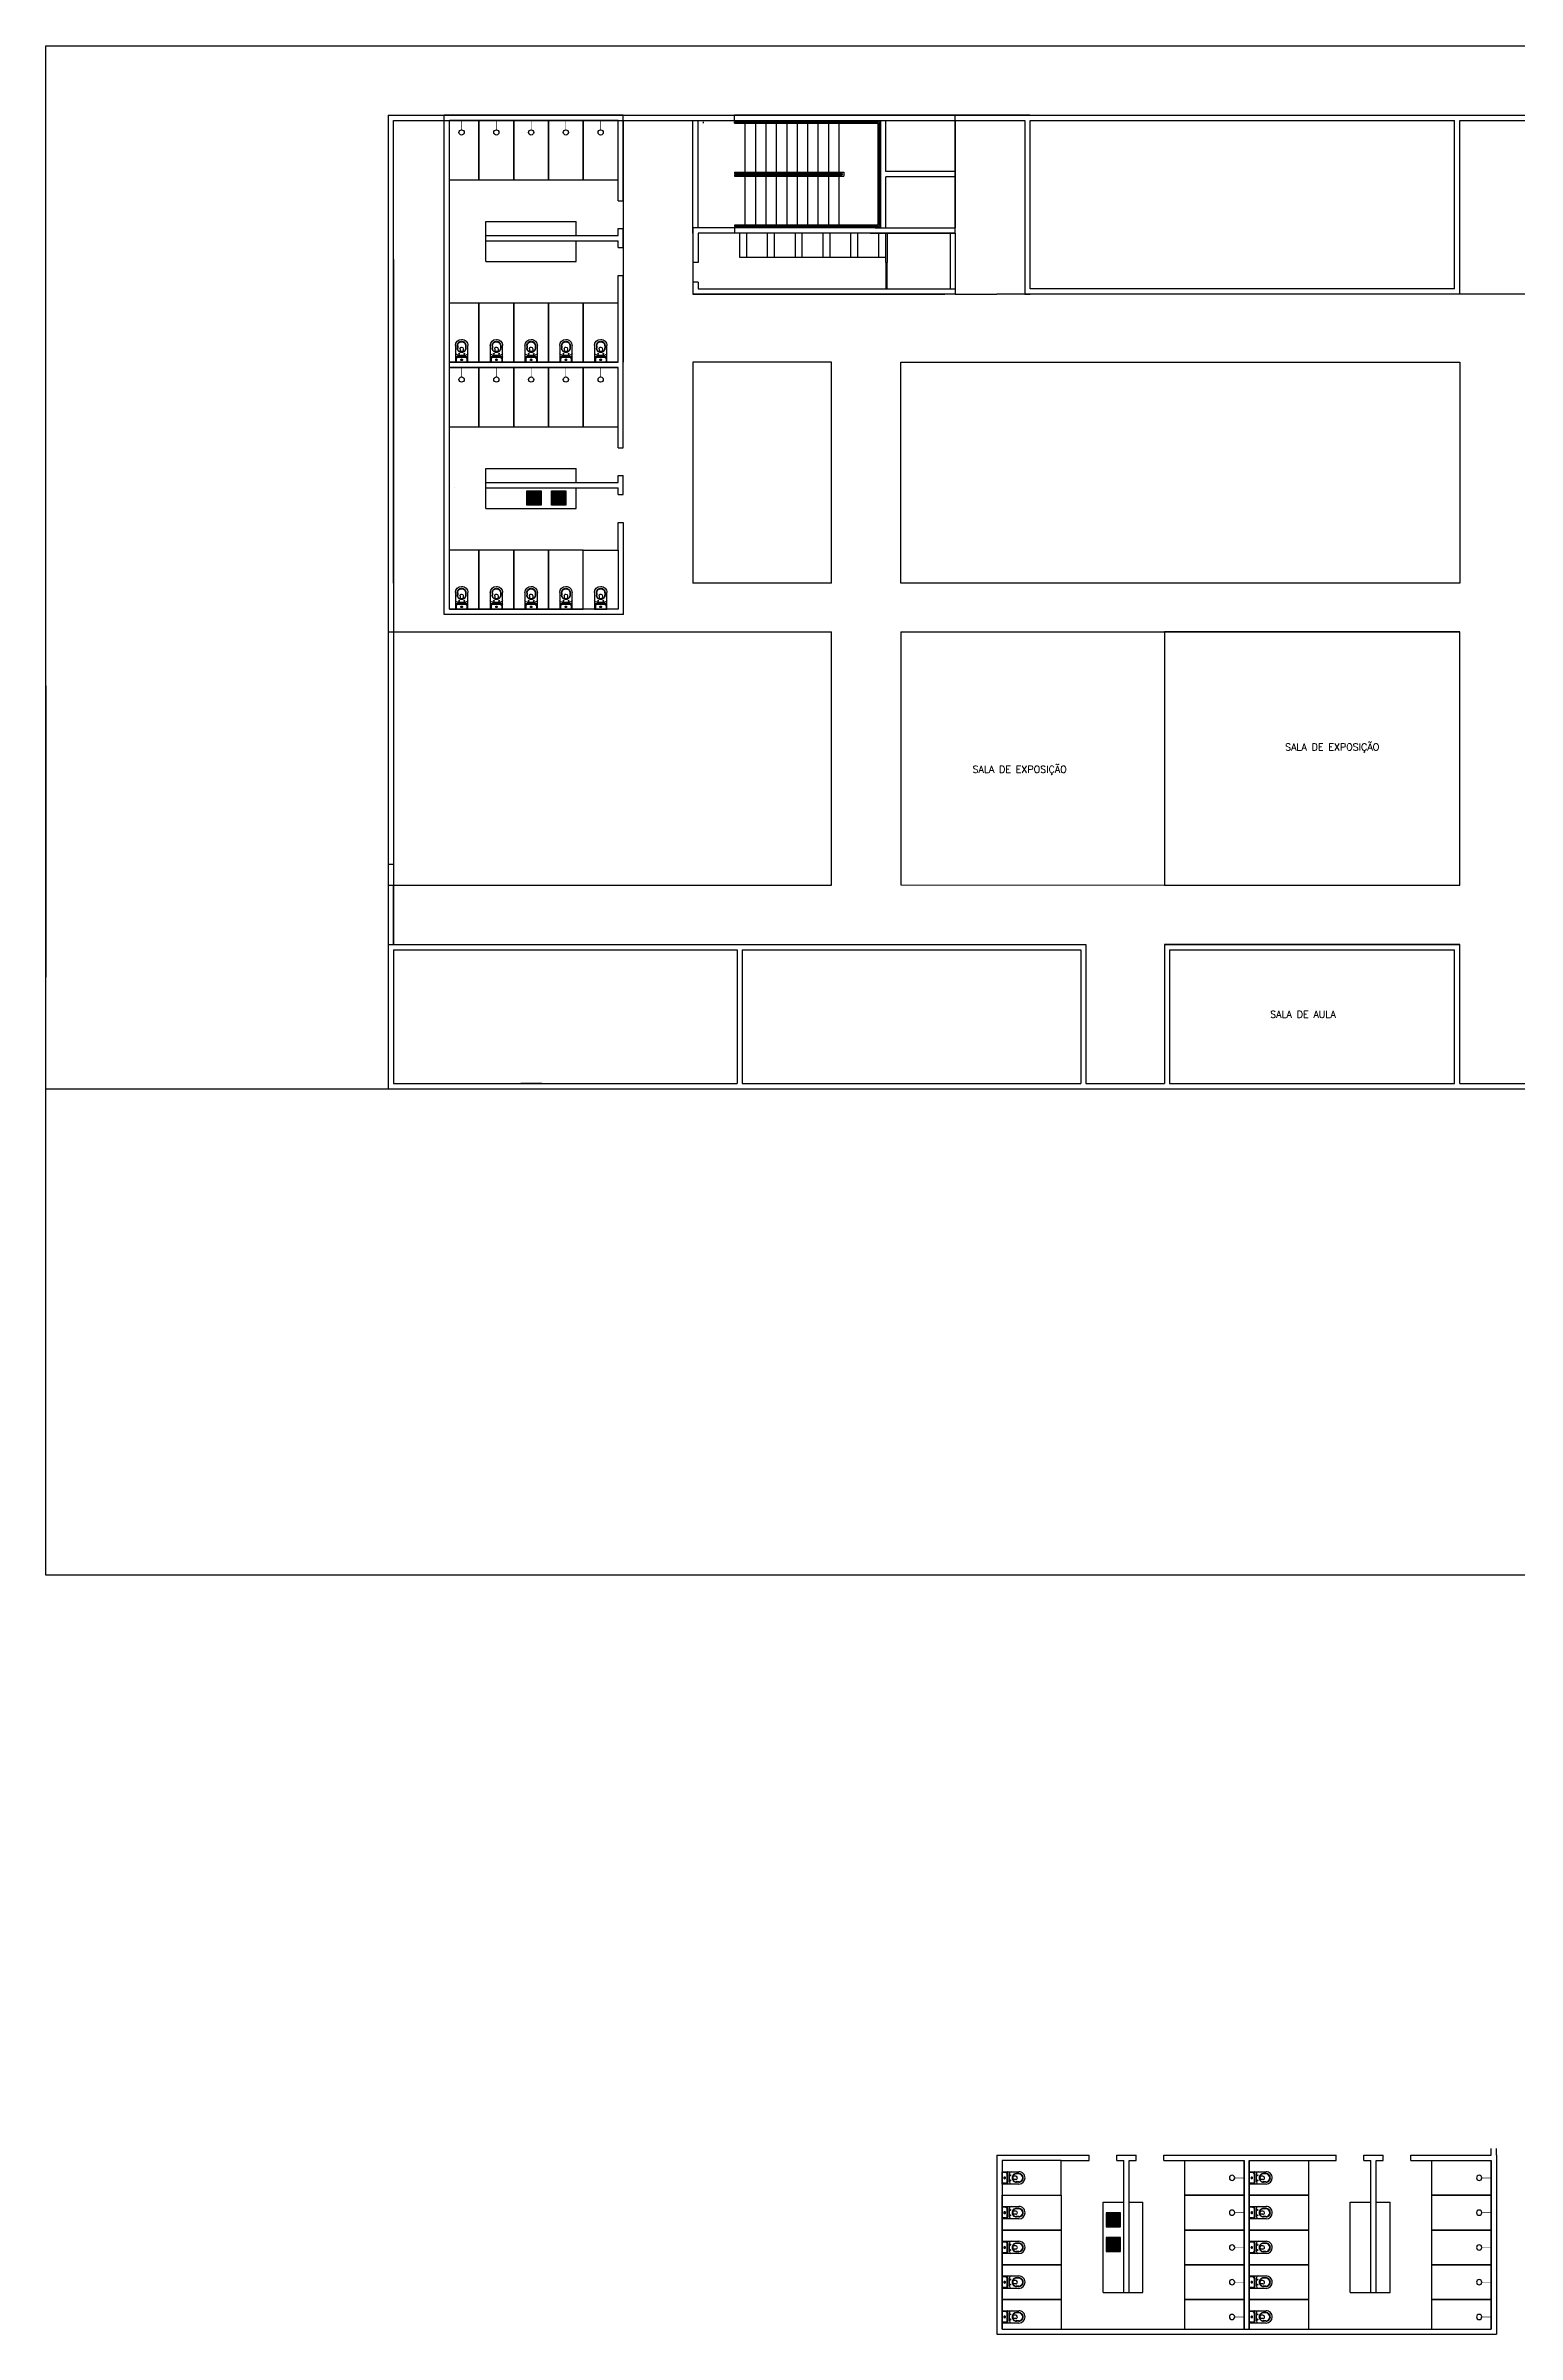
# Model space of a CAD drawing. Header units: inches. Extents: x -55 to 600, y -103 to 167.
# Drawn here: x 267 to 309.3, y -103 to -37.1 of the extents above; entities that cross this region are included whole.
import ezdxf

# ---------------------------------------------------------------- set-up
doc = ezdxf.new("R2010")
doc.units = ezdxf.units.IN
doc.header["$MEASUREMENT"] = 0
doc.linetypes.add('DA0621PE-XREF-02$0$CONTINU', pattern=[0])
for name, color, linetype in [('01', 7, 'Continuous'), ('A-WCCOZ', 252, 'Continuous'), ('AI-Equip san', 1, 'Continuous'), ('AI-Texto amb-tit', 4, 'Continuous'), ('VISTA', 3, 'Continuous')]:
    doc.layers.add(name, color=color, linetype=linetype)
doc.layers.add('AI-Hatch equip san', color=255, linetype='Continuous', lineweight=0)
doc.styles.add('RS100', font='romans.shx', dxfattribs={"height": 0.2})

# ---------------------------------------------------------------- blocks, each defined once
blk = doc.blocks.new('hdd')
at = {"linetype": 'Continuous'}
for p, q in [((76.191, 55.92), (76.672, 55.92)), ((76.672, 55.563), (76.191, 55.563)), ((76.672, 55.92), (76.672, 55.563))]:
    blk.add_line(p, q, dxfattribs=at)
at = {"linetype": 'DA0621PE-XREF-02$0$CONTINU'}
for p, q in [((76.191, 55.866), (76.265, 55.866)), ((76.191, 55.618), (76.265, 55.618)), ((76.196, 55.856), (76.269, 55.856)), ((76.196, 55.627), (76.269, 55.627)), ((76.282, 55.789), (76.358, 55.789)), ((76.282, 55.694), (76.358, 55.694)), ((76.413, 55.816), (76.441, 55.816)), ((76.413, 55.667), (76.441, 55.667)), ((76.428, 55.83), (76.428, 55.802)), ((76.428, 55.681), (76.428, 55.653)), ((76.464, 55.857), (76.464, 55.742)), ((76.464, 55.742), (76.464, 55.626)), ((76.509, 55.9), (76.509, 55.583)), ((76.527, 55.846), (76.527, 55.638)), ((76.576, 55.895), (76.663, 55.895)), ((76.576, 55.588), (76.663, 55.588)), ((76.6, 55.777), (76.6, 55.707))]:
    blk.add_line(p, q, dxfattribs=at)
at = {"linetype": 'Continuous'}
for centre, radius, start, end in [((76.191, 55.742), 0.178, 90, 179.9992), ((76.191, 55.742), 0.178, 179.9992, 270), ((76.282, 55.742), 0.0475, 179.97709, 269.97709), ((76.561, 55.889), 0.0533, 144.18498, 167.64557)]:
    blk.add_arc(centre, radius, start, end, dxfattribs=at)
at = {"linetype": 'DA0621PE-XREF-02$0$CONTINU'}
for centre, radius, start, end in [((76.191, 55.742), 0.124, 89.99992, 180.00284), ((76.191, 55.742), 0.124, 179.98699, 269.98978), ((76.196, 55.742), 0.114, 89.99998, 179.98373), ((76.196, 55.742), 0.114, 180.00595, 269.98975), ((76.282, 55.742), 0.0475, 90.00003, 180.02556), ((76.265, 55.742), 0.124, 359.98382, 90.00002), ((76.265, 55.742), 0.124, 269.9897, 0.0058), ((76.269, 55.742), 0.114, 0.42975, 90.00002), ((76.269, 55.742), 0.114, 269.98967, 359.55992), ((76.23, 55.742), 0.136, 359.9861, 20.50968), ((76.23, 55.742), 0.136, 339.47986, 0.00356), ((76.259, 55.742), 0.124, 359.99253, 0.43191), ((76.259, 55.742), 0.124, 359.56076, 0.00012), ((76.397, 55.628), 0.0677, 287.93979, 358.34331), ((76.428, 55.816), 0.00743, 0, 180), ((76.428, 55.816), 0.00743, 180, 0), ((76.428, 55.667), 0.00743, 0, 180), ((76.428, 55.667), 0.00743, 180, 0), ((76.39, 55.853), 0.0743, 3.48968, 64.33225), ((76.532, 55.584), 0.0227, 182.82181, 246.82275), ((76.576, 55.846), 0.0495, 90, 180), ((76.576, 55.638), 0.0495, 180, 269.9997), ((76.6, 55.742), 0.0238, 359.9922, 179.99754), ((76.6, 55.742), 0.0238, 179.99241, 359.99733), ((76.6, 55.742), 0.0178, 359.98674, 180.00841), ((76.6, 55.742), 0.0178, 179.99515, 0), ((76.663, 55.885), 0.0099, 0, 89.99898), ((76.663, 55.598), 0.0099, 270.00167, 0)]:
    blk.add_arc(centre, radius, start, end, dxfattribs=at)
blk = doc.blocks.new('01Chuv_p')
at = {"const_width": 0.015}
blk.add_lwpolyline([(-0.27, 0), (0, 0)], dxfattribs=at)
blk.add_circle((-0.345, 0), 0.075)
blk = doc.blocks.new('cuba-41x41')
at = {"layer": 'AI-Hatch equip san', "ltscale": 3}
blk.add_hatch(color=256, dxfattribs=at).paths.add_polyline_path([(0.205, 0), (-0.205, 0), (-0.205, -0.41), (0.205, -0.41)])
blk.add_lwpolyline([(0.205, 0), (-0.205, 0), (-0.205, -0.41), (0.205, -0.41)], close=True)
blk.add_lwpolyline([(-0.009, -0.122), (-0.177, -0.122), (-0.177, -0.382), (0.177, -0.382), (0.177, -0.122), (0.009, -0.122)])
blk.add_circle((0, -0.205), 0.0117)
blk.add_arc((0, -0.205), 0.0225, 110.02838, 70.13678)
blk = doc.blocks.new('MistDecaMesaDunaClássica-Pl')
at = {"layer": 'AI-Hatch equip san', "ltscale": 3}
h = blk.add_hatch(color=256, dxfattribs=at)
h.paths.add_polyline_path([(-0.075, 0.022, 0.308864), (-0.106, 0.022), (-0.097, 0.014, -0.231927), (-0.084, 0.014)], flags=17)
h.paths.add_polyline_path([(-0.113, 0.03), (-0.12, 0.023), (-0.098, 0), (-0.12, -0.023), (-0.113, -0.03), (-0.091, -0.007), (-0.068, -0.03), (-0.061, -0.023), (-0.084, 0), (-0.061, 0.023), (-0.068, 0.03), (-0.091, 0.007)])
h.paths.add_polyline_path([(-0.104, 0.007), (-0.113, 0.015, 0.308864), (-0.113, -0.015), (-0.104, -0.007, -0.231927)], flags=17)
h.paths.add_polyline_path([(-0.101, 0.003), (-0.104, 0.007, 0.231927), (-0.104, -0.007), (-0.101, -0.003, -0.155003)], flags=17)
h.paths.add_polyline_path([(-0.101, 0.003, 0.155003), (-0.101, -0.003), (-0.098, 0)], flags=17)
h.paths.add_polyline_path([(-0.087, 0.01, 0.155003), (-0.094, 0.01), (-0.091, 0.007)], flags=17)
h.paths.add_polyline_path([(-0.084, 0.014, 0.231927), (-0.097, 0.014), (-0.094, 0.01, -0.155003), (-0.087, 0.01)], flags=17)
h.paths.add_polyline_path([(-0.08, 0.003), (-0.084, 0), (-0.08, -0.003, 0.155003)], flags=17)
h.paths.add_polyline_path([(-0.077, 0.007), (-0.08, 0.003, -0.155003), (-0.08, -0.003), (-0.077, -0.007, 0.231927)], flags=17)
h.paths.add_polyline_path([(-0.068, 0.015), (-0.077, 0.007, -0.231927), (-0.077, -0.007), (-0.068, -0.015, 0.308864)], flags=17)
h.paths.add_polyline_path([(-0.084, -0.014, -0.231927), (-0.097, -0.014), (-0.106, -0.022, 0.308864), (-0.075, -0.022)], flags=17)
h.paths.add_polyline_path([(-0.087, -0.01, -0.155003), (-0.094, -0.01), (-0.097, -0.014, 0.231927), (-0.084, -0.014)], flags=17)
h.paths.add_polyline_path([(-0.091, -0.007), (-0.094, -0.01, 0.155003), (-0.087, -0.01)], flags=16)
h.paths.add_polyline_path([(0.009, 0, 0.999343), (-0.009, 0), (-0.009, -0.118, 1), (0.009, -0.118)])
h.paths.add_polyline_path([(0.009, -0.013), (0.009, -0.025, 5.787199), (-0.009, -0.025), (-0.009, -0.013, -3.08595)])
h.paths.add_polyline_path([(0.009, -0.006), (0.009, -0.013, 3.08595), (-0.009, -0.013), (-0.009, -0.006, -1.863322)], flags=17)
h.paths.add_polyline_path([(0.009, 0), (0.009, -0.006, 1.863322), (-0.009, -0.006), (-0.009, 0, -0.999343)], flags=16)
h.paths.add_polyline_path([(0.068, 0.03), (0.061, 0.023), (0.084, 0), (0.061, -0.023), (0.068, -0.03), (0.091, -0.007), (0.113, -0.03), (0.12, -0.023), (0.098, 0), (0.12, 0.023), (0.113, 0.03), (0.091, 0.007)])
h.paths.add_polyline_path([(0.106, 0.022, 0.308864), (0.075, 0.022), (0.084, 0.014, -0.231927), (0.097, 0.014)], flags=17)
h.paths.add_polyline_path([(0.097, 0.014, 0.231927), (0.084, 0.014), (0.087, 0.01, -0.155003), (0.094, 0.01)], flags=17)
h.paths.add_polyline_path([(0.094, 0.01, 0.155003), (0.087, 0.01), (0.091, 0.007)], flags=17)
h.paths.add_polyline_path([(0.101, 0.003), (0.098, 0), (0.101, -0.003, 0.155003)], flags=17)
h.paths.add_polyline_path([(0.104, 0.007), (0.101, 0.003, -0.155003), (0.101, -0.003), (0.104, -0.007, 0.231927)], flags=17)
h.paths.add_polyline_path([(0.113, 0.015), (0.104, 0.007, -0.231927), (0.104, -0.007), (0.113, -0.015, 0.308864)], flags=17)
h.paths.add_polyline_path([(0.097, -0.014, -0.231927), (0.084, -0.014), (0.075, -0.022, 0.308864), (0.106, -0.022)], flags=17)
h.paths.add_polyline_path([(0.097, -0.014), (0.094, -0.01, -0.155003), (0.087, -0.01), (0.084, -0.014, 0.231927)], flags=17)
h.paths.add_polyline_path([(0.091, -0.007), (0.087, -0.01, 0.155003), (0.094, -0.01)], flags=17)
h.paths.add_polyline_path([(0.08, 0.003, 0.155003), (0.08, -0.003), (0.084, 0)], flags=17)
h.paths.add_polyline_path([(0.08, 0.003), (0.077, 0.007, 0.231927), (0.077, -0.007), (0.08, -0.003, -0.155003)], flags=17)
h.paths.add_polyline_path([(0.077, 0.007), (0.068, 0.015, 0.308864), (0.068, -0.015), (0.077, -0.007, -0.231927)], flags=17)
for points in [[(-0.091, 0.007), (-0.113, 0.03), (-0.12, 0.023), (-0.098, 0), (-0.12, -0.023), (-0.113, -0.03), (-0.091, -0.007), (-0.068, -0.03), (-0.061, -0.023), (-0.084, 0), (-0.061, 0.023), (-0.068, 0.03)], [(0.091, 0.007), (0.113, 0.03), (0.12, 0.023), (0.098, 0), (0.12, -0.023), (0.113, -0.03), (0.091, -0.007), (0.068, -0.03), (0.061, -0.023), (0.084, 0), (0.061, 0.023), (0.068, 0.03)]]:
    blk.add_lwpolyline(points, close=True)
blk.add_lwpolyline([(-0.009, -0.118, 1), (0.009, -0.118), (0.009, 0, 0.999343), (-0.009, 0)], format="xyb", close=True)
for centre, radius, start, end in [((-0.091, 0), 0.027, 145.67193, 214.32807), ((-0.091, 0), 0.027, 55.67193, 124.32807), ((-0.091, 0), 0.0154, 153.88481, 206.11519), ((-0.091, 0), 0.0109, 162.37823, 197.62177), ((-0.091, 0), 0.0154, 63.88481, 116.11519), ((-0.091, 0), 0.0109, 72.37823, 107.62177), ((-0.091, 0), 0.0109, 342.37823, 17.62177), ((-0.091, 0), 0.0154, 333.88481, 26.11519), ((-0.091, 0), 0.027, 325.67193, 34.32807), ((0, 0), 0.027, 289.60724, 250.39274), ((0, 0), 0.0154, 305.90974, 234.09022), ((0, 0), 0.0109, 326.44272, 213.55721), ((0.091, 0), 0.027, 145.67193, 214.32807), ((0.091, 0), 0.027, 55.67193, 124.32807), ((0.091, 0), 0.0154, 153.88481, 206.11519), ((0.091, 0), 0.0109, 162.37823, 197.62177), ((0.091, 0), 0.0154, 63.88481, 116.11519), ((0.091, 0), 0.0109, 72.37823, 107.62177), ((0.091, 0), 0.0109, 342.37823, 17.62177), ((0.091, 0), 0.0154, 333.88481, 26.11519), ((0.091, 0), 0.027, 325.67193, 34.32807), ((-0.091, 0), 0.027, 235.67193, 304.32807), ((-0.091, 0), 0.0154, 243.88481, 296.11519), ((-0.091, 0), 0.0109, 252.37823, 287.62177), ((0.091, 0), 0.027, 235.67193, 304.32807), ((0.091, 0), 0.0154, 243.88481, 296.11519), ((0.091, 0), 0.0109, 252.37823, 287.62177)]:
    blk.add_arc(centre, radius, start, end)
blk = doc.blocks.new('fdsafs')
for p, q in [((261.985, -43.811), (256.838, -43.811)), ((256.987, -43.961), (261.835, -43.961)), ((261.835, -43.961), (256.987, -43.961)), ((256.988, -43.961), (261.835, -43.961)), ((261.985, -46.269), (261.985, -43.811)), ((261.835, -46.269), (261.835, -44.442)), ((256.987, -45.669), (261.835, -45.669)), ((261.835, -46.269), (261.985, -46.269)), ((258.035, -47.419), (258.035, -46.869)), ((258.035, -46.869), (260.635, -46.869)), ((258.035, -47.269), (261.835, -47.269)), ((260.635, -47.269), (260.635, -46.869)), ((261.835, -47.269), (261.835, -47.069)), ((261.835, -47.269), (261.835, -47.069)), ((261.835, -47.069), (261.985, -47.069)), ((261.985, -47.619), (261.985, -47.069)), ((258.035, -47.419), (261.835, -47.419)), ((258.035, -48.019), (258.035, -47.419)), ((258.035, -48.019), (260.635, -48.019)), ((260.635, -48.019), (260.635, -47.419)), ((261.835, -47.619), (261.835, -47.419)), ((261.835, -47.619), (261.835, -47.419)), ((261.835, -47.619), (261.985, -47.619)), ((261.835, -50.919), (261.835, -48.419)), ((261.835, -49.219), (261.835, -48.419)), ((261.835, -48.419), (261.985, -48.419)), ((261.985, -51.069), (261.985, -48.419)), ((256.987, -50.919), (261.835, -50.919)), ((256.987, -50.919), (260.835, -50.919)), ((256.987, -50.919), (261.835, -50.919)), ((261.835, -50.919), (256.987, -50.919)), ((256.987, -51.069), (261.835, -51.069)), ((261.835, -51.069), (256.987, -51.069)), ((261.835, -53.376), (261.835, -51.069)), ((261.985, -53.376), (261.985, -50.919)), ((261.835, -53.376), (261.835, -51.55)), ((261.836, -51.805), (261.836, -51.805)), ((261.836, -51.805), (261.836, -51.805)), ((256.988, -52.776), (261.835, -52.776)), ((258.035, -54.526), (258.035, -53.976)), ((258.035, -53.976), (260.635, -53.976)), ((260.635, -54.376), (260.635, -53.976)), ((261.835, -53.376), (261.985, -53.376)), ((258.035, -54.376), (261.835, -54.376)), ((258.035, -54.526), (261.835, -54.526)), ((258.035, -55.126), (258.035, -54.526)), ((260.635, -55.126), (260.635, -54.526)), ((261.835, -54.376), (261.835, -54.176)), ((261.835, -54.376), (261.835, -54.176)), ((261.835, -54.176), (261.985, -54.176)), ((261.835, -54.726), (261.835, -54.526)), ((261.835, -54.726), (261.835, -54.526)), ((261.985, -54.726), (261.985, -54.176)), ((258.035, -55.126), (260.635, -55.126)), ((261.835, -54.726), (261.985, -54.726)), ((261.835, -56.326), (261.835, -55.526)), ((261.835, -55.526), (261.985, -55.526)), ((261.988, -58.176), (261.988, -55.526)), ((260.835, -56.326), (261.835, -56.326)), ((261.835, -56.326), (261.835, -58.026)), ((261.988, -58.176), (256.838, -58.176)), ((256.987, -58.026), (260.835, -58.026)), ((261.835, -58.026), (256.987, -58.026))]:
    blk.add_line(p, q)
at = {"color": 0}
blk.add_line((257.136, -54.526), (257.136, -54.532), dxfattribs=at)
for points in [[(256.838, -58.176), (256.838, -43.811)], [(256.987, -45.669), (257.835, -45.669), (257.835, -43.961), (256.987, -43.961)], [(256.988, -58.026), (256.988, -43.961)], [(257.835, -45.669), (258.835, -45.669), (258.835, -43.961), (257.835, -43.961), (257.835, -45.669)], [(258.835, -45.669), (259.835, -45.669), (259.835, -43.961), (258.835, -43.961), (258.835, -45.669)], [(259.835, -45.669), (260.835, -45.669), (260.835, -43.961), (259.835, -43.961), (259.835, -45.669)], [(260.835, -45.669), (261.835, -45.669), (261.835, -43.961), (260.835, -43.961), (260.835, -45.669)], [(261.985, -53.376), (261.985, -48.419)], [(256.987, -50.919), (257.835, -50.919), (257.835, -49.219), (256.987, -49.219)], [(257.835, -50.919), (258.835, -50.919), (258.835, -49.219), (257.835, -49.219), (257.835, -50.919)], [(258.835, -50.919), (259.835, -50.919), (259.835, -49.219), (258.835, -49.219), (258.835, -50.919)], [(259.835, -50.919), (260.835, -50.919), (260.835, -49.219), (259.835, -49.219), (259.835, -50.919)], [(260.835, -50.919), (261.835, -50.919), (261.835, -49.219), (260.835, -49.219), (260.835, -50.919)], [(256.988, -52.776), (257.835, -52.776), (257.835, -51.069), (256.987, -51.069)], [(257.835, -52.776), (258.835, -52.776), (258.835, -51.069), (257.835, -51.069), (257.835, -52.776)], [(258.835, -52.776), (259.835, -52.776), (259.835, -51.069), (258.835, -51.069), (258.835, -52.776)], [(259.835, -52.776), (260.835, -52.776), (260.835, -51.069), (259.835, -51.069), (259.835, -52.776)], [(260.835, -52.776), (261.835, -52.776), (261.835, -51.069), (260.835, -51.069), (260.835, -52.776)], [(256.987, -58.026), (257.835, -58.026), (257.835, -56.326), (256.987, -56.326)], [(257.835, -58.026), (258.835, -58.026), (258.835, -56.326), (257.835, -56.326), (257.835, -58.026)], [(258.835, -58.026), (259.835, -58.026), (259.835, -56.326), (258.835, -56.326), (258.835, -58.026)], [(259.835, -58.026), (260.835, -58.026), (260.835, -56.326), (259.835, -56.326), (259.835, -58.026)]]:
    blk.add_lwpolyline(points)
at = {"layer": '01', "lineweight": 0}
for p, q in [((256.838, -54.376), (256.838, -56.326)), ((256.988, -54.526), (256.988, -56.176))]:
    blk.add_line(p, q, dxfattribs=at)
at = {"xscale": -1, "rotation": 90}
for p in [(313.078, 25.754), (314.078, 25.754), (315.078, 25.754), (316.078, 25.754), (317.078, 25.754), (313.078, 18.646), (314.078, 18.646), (315.078, 18.646), (316.078, 18.646), (317.078, 18.646)]:
    blk.add_blockref('hdd', p, dxfattribs=at)
at = {"layer": 'A-WCCOZ', "extrusion": (0, 0, -1), "xscale": -1, "zscale": -1, "rotation": 270}
for p in [(-257.335, -43.961), (-258.335, -43.961), (-259.335, -43.961), (-260.335, -43.961), (-261.335, -43.961), (-257.335, -51.069), (-258.335, -51.069), (-259.335, -51.069), (-260.335, -51.069), (-261.335, -51.069)]:
    blk.add_blockref('01Chuv_p', p, dxfattribs=at)
at = {"layer": 'AI-Equip san', "xscale": -1}
for p in [(259.42, -54.621), (260.13, -54.621)]:
    blk.add_blockref('cuba-41x41', p, dxfattribs=at)
at = {"layer": 'AI-Equip san'}
for p in [(259.42, -54.688), (260.13, -54.688)]:
    blk.add_blockref('MistDecaMesaDunaClássica-Pl', p, dxfattribs=at)
blk = doc.blocks.new('gdfsf')
for p, q in [((250.75, 16.181), (250.75, 16.141)), ((258, 16.371), (251.65, 16.371)), ((251.65, 16.221), (251.65, 16.371)), ((251.65, 16.221), (255.85, 16.221)), ((251.65, 16.181), (255.81, 16.181)), ((251.65, 16.141), (251.65, 16.181)), ((251.65, 16.141), (255.77, 16.141)), ((255.85, 13.131), (255.85, 16.221)), ((256, 14.751), (256, 16.221)), ((258, 12.981), (258, 16.371)), ((258, 16.221), (258, 13.131)), ((251.65, 14.736), (254.79, 14.736)), ((251.65, 14.736), (251.65, 14.696)), ((251.65, 14.696), (254.75, 14.696)), ((251.65, 14.656), (254.75, 14.656)), ((251.65, 14.656), (251.65, 14.616)), ((251.65, 14.616), (254.79, 14.616)), ((252.25, 14.696), (252.25, 14.656)), ((258, 14.751), (256, 14.751)), ((256, 13.131), (256, 14.601)), ((258, 14.601), (256, 14.601)), ((255.77, 13.211), (251.65, 13.211)), ((251.65, 13.211), (251.65, 13.171)), ((255.81, 13.171), (251.65, 13.171)), ((255.85, 13.131), (251.65, 13.131)), ((251.65, 13.131), (251.65, 13.027)), ((251.65, 13.027), (251.65, 12.981)), ((255.85, 12.981), (251.65, 12.981)), ((255.85, 12.981), (258, 12.981)), ((256, 13.131), (258, 13.131))]:
    blk.add_line(p, q)
blk.add_lwpolyline([(256, 16.221), (258, 16.221)])
at = {"layer": 'VISTA'}
for p, q in [((251.95, 16.141), (251.95, 14.736)), ((252.25, 16.141), (252.25, 14.736)), ((252.55, 16.141), (252.55, 14.736)), ((252.85, 16.141), (252.85, 14.736)), ((253.15, 16.141), (253.15, 14.736)), ((253.45, 16.141), (253.45, 14.736)), ((253.75, 16.141), (253.75, 14.736)), ((254.05, 16.141), (254.05, 14.736)), ((254.35, 16.141), (254.35, 14.736)), ((254.65, 16.141), (254.65, 14.736)), ((255.77, 16.141), (255.77, 13.211)), ((255.81, 16.181), (255.81, 13.171)), ((255.85, 16.221), (255.85, 13.131)), ((251.95, 14.696), (251.95, 14.656)), ((251.95, 14.616), (251.95, 13.211)), ((252.25, 14.616), (252.25, 13.211)), ((252.55, 14.696), (252.55, 14.656)), ((252.55, 14.616), (252.55, 13.211)), ((252.85, 14.696), (252.85, 14.656)), ((252.85, 14.616), (252.85, 13.211)), ((253.15, 14.696), (253.15, 14.656)), ((253.15, 14.616), (253.15, 14.531)), ((253.15, 14.616), (253.15, 13.211)), ((253.45, 14.696), (253.45, 14.656)), ((253.45, 14.616), (253.45, 13.211)), ((253.75, 14.696), (253.75, 14.656)), ((253.75, 14.616), (253.75, 13.211)), ((254.05, 14.696), (254.05, 14.656)), ((254.05, 14.616), (254.05, 13.211)), ((254.35, 14.696), (254.35, 14.656)), ((254.35, 14.616), (254.35, 13.211)), ((254.65, 14.696), (254.65, 14.656)), ((254.65, 14.616), (254.65, 13.211)), ((254.75, 14.696), (254.75, 14.656)), ((254.79, 14.736), (254.79, 14.616)), ((251.95, 13.171), (251.95, 13.131)), ((252.25, 13.171), (252.25, 13.131)), ((252.55, 13.171), (252.55, 13.131)), ((252.85, 13.171), (252.85, 13.131)), ((253.15, 13.171), (253.15, 13.131)), ((253.45, 13.171), (253.45, 13.131)), ((253.75, 13.171), (253.75, 13.131)), ((254.05, 13.171), (254.05, 13.131)), ((254.35, 13.171), (254.35, 13.131)), ((254.65, 13.171), (254.65, 13.131))]:
    blk.add_line(p, q, dxfattribs=at)

msp = doc.modelspace()

# ---------------------------------------------------------------- linework, layer by layer
for p, q in [((266.978, -81.132), (266.978, -37.132)), ((266.978, -37.132), (341.978, -37.132)), ((276.828, -39.132), (276.828, -53.994)), ((276.828, -39.132), (293.285, -39.132)), ((276.978, -52.598), (276.978, -39.282)), ((280.978, -39.132), (289.576, -39.132)), ((283.591, -39.282), (283.591, -46.232)), ((285.741, -42.372), (285.741, -39.282)), ((289.576, -39.132), (334.478, -39.132)), ((290.926, -39.132), (295.286, -39.132)), ((295.286, -39.132), (290.926, -39.132)), ((295.291, -44.13), (295.291, -39.282)), ((307.501, -44.13), (307.501, -39.282)), ((307.651, -44.28), (307.651, -39.282)), ((290.691, -42.372), (285.591, -42.372)), ((285.591, -42.372), (285.591, -42.522)), ((285.591, -42.372), (285.591, -42.522)), ((285.591, -42.522), (285.591, -44.28)), ((285.591, -42.522), (285.591, -43.372)), ((290.691, -42.522), (285.741, -42.522)), ((290.691, -42.522), (285.741, -42.522)), ((285.741, -42.522), (285.741, -43.372)), ((286.941, -43.222), (286.941, -42.522)), ((287.141, -43.222), (287.141, -42.522)), ((287.741, -43.222), (287.741, -42.522)), ((287.941, -43.222), (287.941, -42.522)), ((288.541, -43.222), (288.541, -42.522)), ((288.741, -43.222), (288.741, -42.522)), ((289.341, -43.222), (289.341, -42.522)), ((289.541, -43.222), (289.541, -42.522)), ((290.141, -43.222), (290.141, -42.522)), ((290.341, -43.222), (290.341, -42.522)), ((290.691, -42.522), (292.691, -42.522)), ((290.691, -42.522), (292.691, -42.522)), ((290.841, -42.372), (292.841, -42.372)), ((290.941, -43.222), (290.941, -42.522)), ((291.141, -43.372), (291.141, -42.522)), ((291.191, -43.372), (291.191, -42.522)), ((292.991, -42.522), (292.991, -44.13)), ((293.141, -42.522), (293.141, -44.28)), ((293.141, -42.522), (293.141, -44.28)), ((276.978, -43.282), (276.978, -52.598)), ((285.741, -43.372), (285.591, -43.372)), ((291.141, -43.222), (286.941, -43.222)), ((291.141, -43.372), (291.191, -43.372)), ((291.151, -44.13), (291.151, -43.372)), ((291.181, -44.13), (291.181, -43.372)), ((285.591, -43.93), (285.591, -44.28)), ((285.741, -43.93), (285.591, -43.93)), ((285.741, -43.93), (285.741, -44.13)), ((293.141, -44.28), (285.591, -44.28)), ((285.591, -44.28), (292.841, -44.28)), ((285.741, -44.13), (293.141, -44.13)), ((293.141, -44.28), (294.341, -44.28)), ((309.906, -44.28), (294.341, -44.28)), ((295.141, -44.28), (295.291, -44.28)), ((307.501, -44.13), (295.291, -44.13)), ((276.978, -46.232), (276.978, -52.598)), ((276.978, -46.232), (276.978, -62.992)), ((289.576, -46.232), (285.591, -46.237)), ((285.591, -46.237), (285.591, -52.598)), ((289.576, -52.598), (285.591, -52.598)), ((307.651, -52.598), (291.576, -52.598)), ((307.651, -52.598), (299.155, -52.598)), ((276.828, -53.994), (276.828, -67.142)), ((276.828, -53.994), (276.978, -53.994)), ((276.978, -53.994), (276.978, -62.992)), ((276.978, -53.994), (289.576, -53.994)), ((291.576, -53.994), (291.576, -61.269)), ((291.576, -53.994), (307.651, -53.994)), ((299.155, -53.994), (299.155, -61.283)), ((266.978, -55.549), (266.978, -63.932)), ((276.828, -60.683), (276.978, -60.683)), ((266.978, -61.298), (266.978, -63.498)), ((266.978, -63.932), (266.978, -61.732)), ((266.978, -63.932), (266.978, -61.732)), ((276.828, -61.283), (276.978, -61.283)), ((276.978, -61.283), (289.576, -61.283)), ((291.576, -61.269), (299.155, -61.283)), ((299.155, -61.283), (307.651, -61.283)), ((276.828, -62.992), (276.978, -62.992)), ((276.978, -62.992), (296.9, -62.992)), ((276.978, -63.142), (276.978, -66.992)), ((276.978, -63.142), (276.978, -66.992)), ((276.978, -63.142), (286.864, -63.142)), ((286.864, -63.142), (286.864, -66.992)), ((287.014, -63.142), (287.014, -66.992)), ((287.014, -63.142), (296.75, -63.142)), ((296.75, -63.142), (296.75, -66.992)), ((296.9, -62.992), (296.9, -66.992)), ((299.155, -62.992), (299.155, -66.992)), ((299.155, -62.992), (307.651, -62.992)), ((299.305, -63.142), (307.501, -63.142)), ((299.305, -63.142), (299.305, -66.992)), ((266.978, -67.142), (307.078, -67.142)), ((276.978, -66.992), (286.864, -66.992)), ((281.247, -66.992), (280.647, -66.992)), ((281.247, -66.992), (281.247, -66.992)), ((287.014, -66.992), (296.75, -66.992)), ((296.9, -66.992), (299.155, -66.992)), ((299.305, -66.992), (307.078, -66.992)), ((307.078, -66.992), (307.501, -66.992)), ((307.078, -67.142), (334.478, -67.142)), ((307.651, -66.992), (309.906, -66.992)), ((341.978, -81.132), (266.978, -81.132)), ((294.341, -97.825), (294.341, -102.975)), ((294.341, -97.825), (296.991, -97.825)), ((294.491, -97.978), (294.491, -102.826)), ((296.191, -97.978), (294.491, -97.978)), ((296.191, -97.978), (296.991, -97.978)), ((296.191, -98.978), (296.191, -97.978)), ((296.991, -97.978), (296.991, -97.828)), ((297.791, -97.828), (298.341, -97.828)), ((297.791, -97.978), (297.791, -97.828)), ((297.791, -97.978), (297.991, -97.978)), ((297.791, -97.978), (297.991, -97.978)), ((297.991, -101.778), (297.991, -97.978)), ((298.141, -97.978), (298.341, -97.978)), ((298.141, -101.778), (298.141, -97.978)), ((298.141, -97.978), (298.341, -97.978)), ((298.341, -97.978), (298.341, -97.828)), ((299.141, -97.828), (301.598, -97.828)), ((299.141, -97.978), (299.141, -97.828)), ((299.141, -97.978), (301.448, -97.978)), ((299.141, -97.978), (300.967, -97.978)), ((299.741, -102.825), (299.741, -97.978)), ((300.712, -97.978), (300.712, -97.978)), ((300.712, -97.978), (300.712, -97.978)), ((301.448, -97.828), (304.098, -97.828)), ((301.448, -102.826), (301.448, -97.978)), ((301.448, -97.978), (301.448, -102.826)), ((301.598, -97.978), (304.098, -97.978)), ((301.598, -102.826), (301.598, -97.978)), ((301.598, -102.826), (301.598, -97.978)), ((301.598, -97.978), (301.598, -102.826)), ((303.298, -97.978), (304.098, -97.978)), ((304.098, -97.978), (304.098, -97.828)), ((304.898, -97.828), (305.448, -97.828)), ((304.898, -97.978), (304.898, -97.828)), ((304.898, -97.978), (305.098, -97.978)), ((304.898, -97.978), (305.098, -97.978)), ((305.098, -101.778), (305.098, -97.978)), ((305.248, -97.978), (305.448, -97.978)), ((305.248, -101.778), (305.248, -97.978)), ((305.248, -97.978), (305.448, -97.978)), ((305.448, -97.978), (305.448, -97.828)), ((306.248, -97.828), (308.556, -97.828)), ((306.248, -97.978), (306.248, -97.828)), ((306.248, -97.978), (308.075, -97.978)), ((306.848, -102.826), (306.848, -97.978)), ((308.556, -97.828), (308.556, -97.628)), ((308.556, -102.825), (308.556, -97.978)), ((308.556, -102.826), (308.556, -97.978)), ((308.556, -97.978), (308.556, -102.826)), ((308.706, -97.828), (308.706, -97.628)), ((308.706, -97.828), (308.706, -102.975)), ((294.491, -102.826), (294.491, -98.978)), ((297.391, -101.778), (297.391, -99.178)), ((297.391, -99.178), (297.991, -99.178)), ((298.141, -99.178), (298.541, -99.178)), ((298.541, -101.778), (298.541, -99.178)), ((301.598, -102.826), (301.598, -98.978)), ((304.498, -101.778), (304.498, -99.178)), ((304.498, -99.178), (305.098, -99.178)), ((305.248, -99.178), (305.648, -99.178)), ((305.648, -101.778), (305.648, -99.178)), ((297.391, -101.778), (297.991, -101.778)), ((297.991, -101.778), (298.541, -101.778)), ((304.498, -101.778), (305.098, -101.778)), ((305.098, -101.778), (305.648, -101.778))]:
    msp.add_line(p, q)
for points in [[(276.978, -39.282), (295.141, -39.282)], [(285.591, -42.522), (285.591, -39.282), (295.141, -39.282), (295.141, -44.28)], [(289.576, -39.132), (334.478, -39.132)], [(295.291, -39.282), (307.501, -39.282)], [(307.651, -39.282), (323.056, -39.282)], [(293.141, -42.522), (285.741, -42.522)], [(289.576, -52.598), (289.576, -46.232)], [(289.576, -61.283), (289.576, -53.994)], [(307.651, -53.994), (299.155, -53.994)], [(307.651, -61.283), (307.651, -53.994)], [(276.978, -62.992), (276.978, -62.992), (276.978, -61.283)], [(276.978, -61.283), (289.576, -61.283)], [(299.155, -61.283), (307.651, -61.283)], [(299.155, -61.283), (307.651, -61.283)], [(307.651, -62.992), (299.155, -62.992)], [(307.651, -62.992), (299.155, -62.992)], [(307.501, -66.992), (307.501, -63.142)], [(307.651, -66.992), (307.651, -62.992)], [(299.141, -97.828), (304.098, -97.828)], [(299.741, -98.978), (299.741, -97.978), (301.448, -97.978), (301.448, -98.978), (299.741, -98.978)], [(301.598, -98.978), (301.598, -97.978), (303.298, -97.978), (303.298, -98.978), (301.598, -98.978)], [(306.848, -98.978), (306.848, -97.978), (308.556, -97.978), (308.556, -98.978), (306.848, -98.978)], [(294.491, -99.978), (294.491, -98.978), (296.191, -98.978), (296.191, -99.978), (294.491, -99.978)], [(299.741, -99.978), (299.741, -98.978), (301.448, -98.978), (301.448, -99.978), (299.741, -99.978)], [(301.598, -99.978), (301.598, -98.978), (303.298, -98.978), (303.298, -99.978), (301.598, -99.978)], [(306.848, -99.978), (306.848, -98.978), (308.556, -98.978), (308.556, -99.978), (306.848, -99.978)], [(294.491, -100.978), (294.491, -99.978), (296.191, -99.978), (296.191, -100.978), (294.491, -100.978)], [(299.741, -100.978), (299.741, -99.978), (301.448, -99.978), (301.448, -100.978), (299.741, -100.978)], [(301.598, -100.978), (301.598, -99.978), (303.298, -99.978), (303.298, -100.978), (301.598, -100.978)], [(306.848, -100.978), (306.848, -99.978), (308.556, -99.978), (308.556, -100.978), (306.848, -100.978)], [(294.491, -101.978), (294.491, -100.978), (296.191, -100.978), (296.191, -101.978), (294.491, -101.978)], [(299.741, -101.978), (299.741, -100.978), (301.448, -100.978), (301.448, -101.978), (299.741, -101.978)], [(301.598, -101.978), (301.598, -100.978), (303.298, -100.978), (303.298, -101.978), (301.598, -101.978)], [(306.848, -101.978), (306.848, -100.978), (308.556, -100.978), (308.556, -101.978), (306.848, -101.978)], [(294.491, -102.826), (294.491, -101.978), (296.191, -101.978), (296.191, -102.826)], [(299.741, -102.825), (299.741, -101.978), (301.448, -101.978), (301.448, -102.826)], [(301.598, -102.826), (301.598, -101.978), (303.298, -101.978), (303.298, -102.826)], [(306.848, -102.826), (306.848, -101.978), (308.556, -101.978), (308.556, -102.826)], [(294.341, -102.975), (308.706, -102.975)], [(294.491, -102.825), (308.556, -102.825)]]:
    msp.add_lwpolyline(points)
msp.add_lwpolyline([(307.651, -52.598), (291.576, -52.598), (291.576, -46.232), (307.651, -46.232)], close=True)

# ---------------------------------------------------------------- block references
for name, p in [('fdsafs', (21.605, 4.679)), ('gdfsf', (35.141, -55.504))]:
    msp.add_blockref(name, p)
at = {"rotation": 180}
for p in [(371.163, -42.736), (378.271, -42.736), (371.163, -43.736), (378.271, -43.736), (371.163, -44.736), (378.271, -44.736), (371.163, -45.736), (378.271, -45.736), (371.163, -46.736), (378.271, -46.736)]:
    msp.add_blockref('hdd', p, dxfattribs=at)
at = {"layer": 'A-WCCOZ', "extrusion": (0, 0, -1), "zscale": -1, "rotation": 180}
for p in [(-301.448, -98.478), (-308.556, -98.478), (-301.448, -99.478), (-308.556, -99.478), (-301.448, -100.478), (-308.556, -100.478), (-301.448, -101.478), (-308.556, -101.478), (-301.448, -102.478), (-308.556, -102.478)]:
    msp.add_blockref('01Chuv_p', p, dxfattribs=at)
at = {"layer": 'AI-Equip san', "rotation": 270}
for p in [(297.896, -99.683), (297.896, -100.393)]:
    msp.add_blockref('cuba-41x41', p, dxfattribs=at)
at = {"layer": 'AI-Equip san', "xscale": -1, "rotation": 270}
for p in [(297.829, -99.683), (297.829, -100.393)]:
    msp.add_blockref('MistDecaMesaDunaClássica-Pl', p, dxfattribs=at)

# ---------------------------------------------------------------- texts
at = {"layer": 'AI-Texto amb-tit', "char_height": 0.2, "width": 3.69087, "attachment_point": 1, "style": 'RS100'}
for s, insert in [('SALA DE EXPOSIÇÃO', (302.629, -57.205)), ('SALA DE EXPOSIÇÃO', (293.638, -57.847)), ('SALA DE AULA', (302.2, -64.902))]:
    msp.add_mtext(s, dxfattribs=dict(at, insert=insert))

doc.saveas('drawing.dxf')
